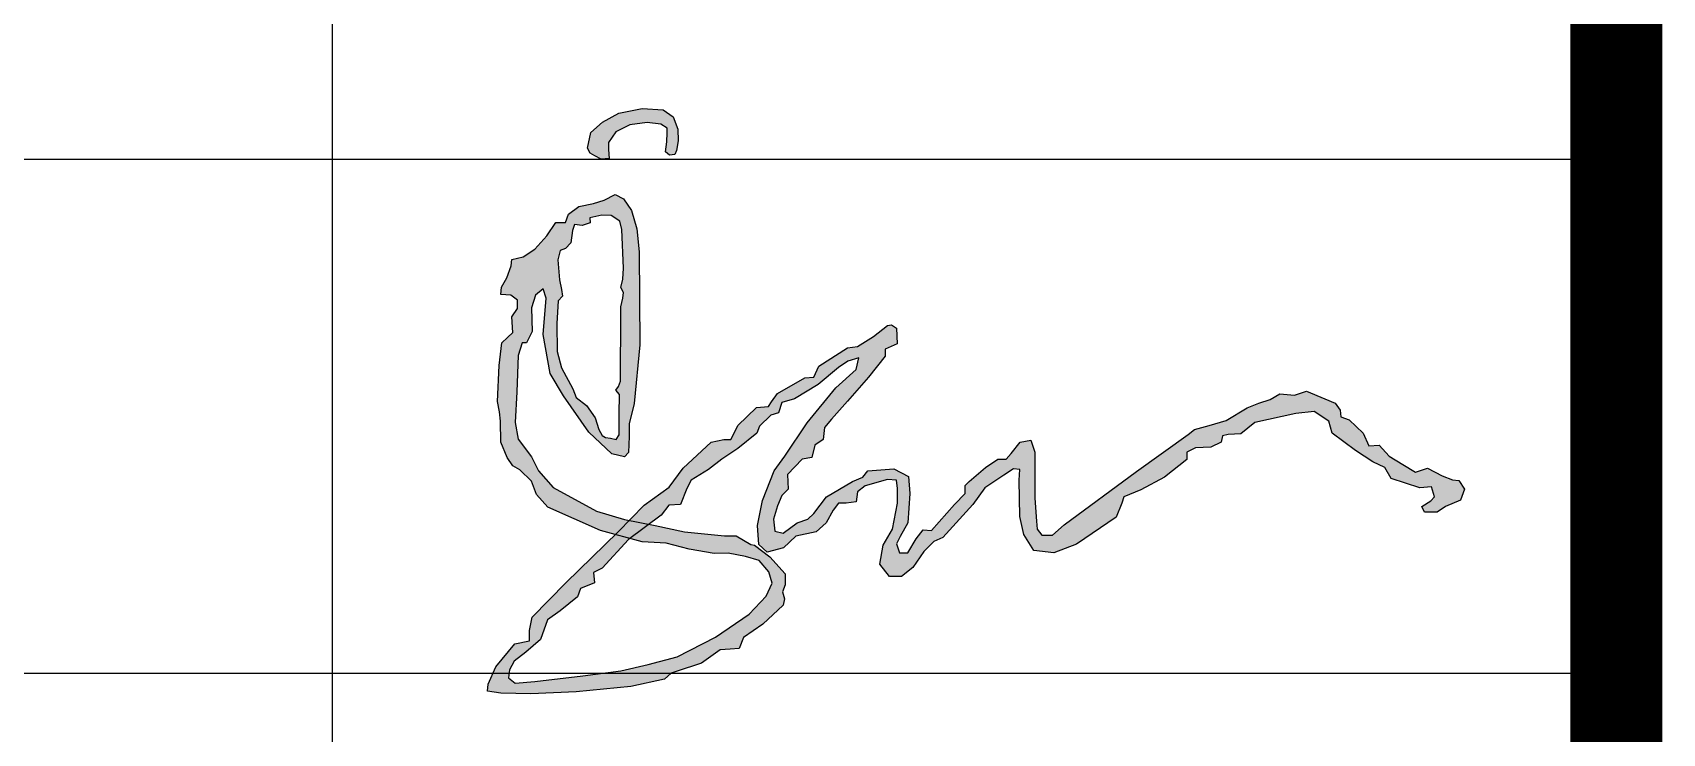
# Model space of a CAD drawing. Extents: x -6243262 to 3079315, y -2914302 to 172723.
# Drawn here: x -5612532 to -5610764, y -684649 to -683889 of the extents above; entities that cross this region are included whole.
import ezdxf

# ---------------------------------------------------------------- set-up
doc = ezdxf.new("R2010")
doc.units = 0
doc.header["$LTSCALE"] = 1000
doc.layers.add('PUB_TITLE', color=4, linetype='Continuous')

# ---------------------------------------------------------------- blocks, each defined once
blk = doc.blocks.new('马欣凡')
h = blk.add_hatch(color=256)
h.paths.add_polyline_path([(1.61513, 0.00322), (1.61673, 0.00401), (1.6187, 0.00427), (1.62027, 0.0041), (1.62098, 0.00365), (1.62098, 0.00309), (1.62095, 0.00208), (1.62079, 0.00093), (1.62125, 0.00057), (1.62184, 0.00064), (1.62203, 0.0011), (1.62225, 0.00221), (1.62218, 0.00354), (1.62165, 0.00494), (1.62052, 0.00574), (1.61813, 0.00587), (1.61547, 0.00534), (1.6136, 0.00434), (1.61227, 0.00314), (1.61188, 0.00135), (1.61219, 0.0008), (1.61274, 0.00048), (1.61346, 0.00012), (1.61438, 0.00018), (1.61428, 0.00119), (1.61431, 0.00201)])
h.paths.add_polyline_path([(1.61778, -0.01045), (1.61754, -0.00782), (1.6169, -0.00575), (1.61602, -0.0044), (1.61507, -0.00392), (1.61379, -0.00456), (1.6126, -0.00496), (1.61093, -0.00527), (1.60973, -0.00615), (1.60941, -0.00711), (1.6083, -0.00711), (1.60726, -0.00862), (1.60591, -0.01013), (1.60455, -0.01101), (1.60328, -0.01133), (1.6032, -0.01204), (1.60272, -0.0134), (1.6021, -0.01448), (1.60203, -0.0153), (1.60316, -0.01538), (1.60391, -0.01597), (1.60391, -0.01691), (1.60328, -0.01785), (1.6034, -0.01965), (1.60277, -0.0202), (1.60214, -0.02083), (1.60183, -0.02341), (1.60163, -0.02751), (1.60187, -0.02868), (1.60199, -0.02974), (1.60203, -0.03213), (1.60273, -0.03389), (1.6034, -0.03483), (1.60418, -0.03527), (1.60551, -0.03656), (1.6061, -0.03809), (1.60736, -0.03954), (1.61337, -0.04217), (1.61508, -0.04264), (1.6154, -0.04233), (1.61664, -0.04106), (1.6161, -0.04095), (1.61292, -0.04), (1.60798, -0.03729), (1.6063, -0.03538), (1.60551, -0.03379), (1.60399, -0.03179), (1.60367, -0.02988), (1.60383, -0.02638), (1.60399, -0.02224), (1.60447, -0.0208), (1.60495, -0.0208), (1.60559, -0.01953), (1.60551, -0.01682), (1.60599, -0.01539), (1.60686, -0.01467), (1.60718, -0.01571), (1.60686, -0.01985), (1.60766, -0.02431), (1.60917, -0.02686), (1.61204, -0.031), (1.61467, -0.03347), (1.6161, -0.03379), (1.61658, -0.03331), (1.61666, -0.03148), (1.61666, -0.03004), (1.61722, -0.02773), (1.61786, -0.02104)])
h.paths.add_polyline_path([(1.60853, -0.01137), (1.60877, -0.01029), (1.60941, -0.01008), (1.61001, -0.00944), (1.61018, -0.00803), (1.61042, -0.00735), (1.6113, -0.00743), (1.61219, -0.00715), (1.61215, -0.00658), (1.61352, -0.00626), (1.6146, -0.0063), (1.61557, -0.00695), (1.61581, -0.00791), (1.61601, -0.0123), (1.61593, -0.01355), (1.61569, -0.01451), (1.61601, -0.01507), (1.61593, -0.01572), (1.61569, -0.01672), (1.61569, -0.01894), (1.61565, -0.02361), (1.61565, -0.02517), (1.61545, -0.02578), (1.61513, -0.02622), (1.61553, -0.0267), (1.61549, -0.02892), (1.61549, -0.03129), (1.61517, -0.03181), (1.61452, -0.03169), (1.61396, -0.03161), (1.61356, -0.03137), (1.6132, -0.03069), (1.61279, -0.02936), (1.61179, -0.02795), (1.61062, -0.02703), (1.61022, -0.02606), (1.60893, -0.02365), (1.60844, -0.02179), (1.6084, -0.01862), (1.60857, -0.01604), (1.60905, -0.01548), (1.60893, -0.01475), (1.60869, -0.01363)], flags=16)
h.paths.add_polyline_path([(1.62115, -0.03932), (1.62251, -0.03924), (1.62322, -0.0374), (1.6237, -0.03645), (1.62569, -0.03525), (1.62721, -0.03406), (1.62904, -0.03286), (1.63119, -0.03111), (1.63151, -0.03032), (1.63278, -0.02904), (1.63366, -0.0288), (1.63406, -0.02761), (1.63549, -0.02721), (1.6382, -0.02554), (1.64051, -0.02363), (1.64155, -0.02291), (1.64282, -0.02251), (1.64251, -0.02386), (1.64019, -0.02594), (1.63693, -0.02992), (1.63438, -0.03374), (1.63318, -0.03541), (1.63183, -0.03876), (1.63127, -0.04163), (1.63143, -0.04378), (1.63239, -0.04465), (1.63422, -0.04417), (1.63565, -0.04282), (1.63796, -0.04234), (1.63908, -0.04131), (1.63988, -0.03987), (1.64051, -0.03908), (1.64139, -0.03908), (1.64251, -0.03892), (1.64266, -0.0378), (1.64354, -0.03709), (1.64609, -0.03637), (1.64713, -0.03645), (1.64721, -0.0374), (1.64721, -0.03908), (1.64665, -0.04202), (1.64561, -0.04386), (1.64521, -0.04601), (1.64633, -0.04744), (1.64768, -0.04744), (1.64896, -0.0464), (1.65023, -0.04457), (1.65135, -0.04346), (1.65239, -0.04298), (1.65582, -0.03922), (1.65718, -0.03731), (1.65933, -0.03588), (1.66044, -0.03516), (1.66116, -0.03524), (1.66108, -0.03644), (1.66116, -0.04058), (1.66164, -0.04265), (1.66275, -0.04448), (1.66506, -0.04472), (1.66761, -0.04376), (1.67216, -0.04066), (1.67279, -0.03907), (1.67303, -0.03835), (1.67494, -0.03755), (1.67766, -0.03611), (1.68021, -0.03412), (1.68021, -0.03325), (1.68117, -0.03277), (1.68292, -0.03269), (1.68412, -0.03213), (1.68427, -0.03141), (1.68491, -0.03125), (1.68635, -0.03117), (1.68794, -0.0299), (1.69264, -0.02887), (1.69471, -0.02863), (1.69639, -0.02974), (1.69678, -0.0311), (1.69941, -0.03309), (1.70141, -0.03436), (1.70276, -0.035), (1.70348, -0.03627), (1.70674, -0.03731), (1.7081, -0.03723), (1.70842, -0.03834), (1.70802, -0.03882), (1.70698, -0.03946), (1.7073, -0.04009), (1.70874, -0.04009), (1.70969, -0.03946), (1.71137, -0.03874), (1.71184, -0.03747), (1.71121, -0.03651), (1.71049, -0.03643), (1.70929, -0.03595), (1.70762, -0.03508), (1.70627, -0.03556), (1.70483, -0.03468), (1.70324, -0.03372), (1.70212, -0.03245), (1.70093, -0.03253), (1.70029, -0.0311), (1.6987, -0.02958), (1.69774, -0.02926), (1.69766, -0.02847), (1.6971, -0.02767), (1.69591, -0.02719), (1.69384, -0.02632), (1.69248, -0.02679), (1.69081, -0.02664), (1.68969, -0.02727), (1.68842, -0.02767), (1.68706, -0.02823), (1.68467, -0.02966), (1.68276, -0.03022), (1.68109, -0.0307), (1.68037, -0.03125), (1.67447, -0.03548), (1.66624, -0.04154), (1.66489, -0.04273), (1.66369, -0.04273), (1.66313, -0.04202), (1.66305, -0.04114), (1.66289, -0.03851), (1.66289, -0.03326), (1.66242, -0.0319), (1.66122, -0.03214), (1.66018, -0.03342), (1.65963, -0.03405), (1.65867, -0.03405), (1.65724, -0.03501), (1.6554, -0.0366), (1.65493, -0.03708), (1.65493, -0.03796), (1.65373, -0.03923), (1.6511, -0.04218), (1.65015, -0.0421), (1.64935, -0.04313), (1.64839, -0.04473), (1.64744, -0.04473), (1.64712, -0.04369), (1.64752, -0.04289), (1.64839, -0.0413), (1.64863, -0.03796), (1.64847, -0.03604), (1.6468, -0.03517), (1.64384, -0.03541), (1.64328, -0.03612), (1.64209, -0.0366), (1.63914, -0.03835), (1.63771, -0.04026), (1.63699, -0.0409), (1.63579, -0.0413), (1.6342, -0.04249), (1.63324, -0.04226), (1.63308, -0.0409), (1.63356, -0.03939), (1.63404, -0.03819), (1.63476, -0.03748), (1.63468, -0.0358), (1.63635, -0.03405), (1.63747, -0.03389), (1.63779, -0.03246), (1.63874, -0.03182), (1.6389, -0.03047), (1.6397, -0.02951), (1.64153, -0.02744), (1.64392, -0.02473), (1.64583, -0.02234), (1.64583, -0.02155), (1.64719, -0.02091), (1.64711, -0.01916), (1.64655, -0.01876), (1.64607, -0.01884), (1.64448, -0.02011), (1.64265, -0.02123), (1.64153, -0.02139), (1.63826, -0.02346), (1.63771, -0.02473), (1.63667, -0.02481), (1.63356, -0.02657), (1.63285, -0.02752), (1.63253, -0.02808), (1.63117, -0.02816), (1.62902, -0.03023), (1.62862, -0.03111), (1.62822, -0.03182), (1.62743, -0.03182), (1.62599, -0.03214), (1.62281, -0.03509), (1.62121, -0.03724), (1.61834, -0.03931), (1.61664, -0.04106), (1.61889, -0.04148), (1.62028, -0.04043)])
h.paths.add_polyline_path([(1.61889, -0.04148), (1.61664, -0.04106), (1.6154, -0.04233), (1.61508, -0.04264), (1.61675, -0.0431)])
h.paths.add_polyline_path([(1.62297, -0.04233), (1.61962, -0.04162), (1.61889, -0.04148), (1.61675, -0.0431), (1.61811, -0.04347), (1.62085, -0.04362), (1.62348, -0.04433), (1.62634, -0.0448), (1.62794, -0.04476), (1.6299, -0.04515), (1.63147, -0.04562), (1.63257, -0.04691), (1.63296, -0.04817), (1.63225, -0.04965), (1.63033, -0.05173), (1.62648, -0.05432), (1.62213, -0.05656), (1.6188, -0.05746), (1.61571, -0.05816), (1.61136, -0.05875), (1.60591, -0.05938), (1.60364, -0.05957), (1.60289, -0.05898), (1.60301, -0.05804), (1.60356, -0.05706), (1.60488, -0.05604), (1.60655, -0.05461), (1.60735, -0.05238), (1.60878, -0.05134), (1.61077, -0.04975), (1.61109, -0.04879), (1.61268, -0.04816), (1.6126, -0.04696), (1.61356, -0.04648), (1.61659, -0.04322), (1.61675, -0.0431), (1.61508, -0.04264), (1.60942, -0.04815), (1.6056, -0.05205), (1.60528, -0.05356), (1.60528, -0.05476), (1.6036, -0.05508), (1.60145, -0.05771), (1.60058, -0.0597), (1.6005, -0.06049), (1.60201, -0.06073), (1.60544, -0.06081), (1.61062, -0.06057), (1.61683, -0.05994), (1.62066, -0.05914), (1.62145, -0.05842), (1.62201, -0.05826), (1.62488, -0.05731), (1.62703, -0.05579), (1.62814, -0.05571), (1.62918, -0.05564), (1.62966, -0.05436), (1.63189, -0.05285), (1.6342, -0.0507), (1.63436, -0.04998), (1.63412, -0.04918), (1.63444, -0.04839), (1.63444, -0.04711), (1.63269, -0.0452), (1.63093, -0.04385), (1.63053, -0.04377), (1.62886, -0.04281), (1.62751, -0.04281)])
for points in [[(1.61188, 0.00135), (1.61227, 0.00314), (1.6136, 0.00434), (1.61547, 0.00534), (1.61813, 0.00587), (1.62052, 0.00574), (1.62165, 0.00494), (1.62218, 0.00354), (1.62225, 0.00221), (1.62203, 0.0011), (1.62184, 0.00064), (1.62125, 0.00057), (1.62079, 0.00093), (1.62095, 0.00208), (1.62098, 0.00309), (1.62098, 0.00365), (1.62027, 0.0041), (1.6187, 0.00427), (1.61673, 0.00401), (1.61513, 0.00322), (1.61431, 0.00201), (1.61428, 0.00119), (1.61438, 0.00018), (1.61346, 0.00012), (1.61274, 0.00048), (1.61219, 0.0008)], [(1.60272, -0.0134), (1.6032, -0.01204), (1.60328, -0.01133), (1.60455, -0.01101), (1.60591, -0.01013), (1.60726, -0.00862), (1.6083, -0.00711), (1.60941, -0.00711), (1.60973, -0.00615), (1.61093, -0.00527), (1.6126, -0.00496), (1.61379, -0.00456), (1.61507, -0.00392), (1.61602, -0.0044), (1.6169, -0.00575), (1.61754, -0.00782), (1.61778, -0.01045), (1.61786, -0.02104), (1.61722, -0.02773), (1.61666, -0.03004), (1.61666, -0.03148), (1.61658, -0.03331), (1.6161, -0.03379), (1.61467, -0.03347), (1.61204, -0.031), (1.60917, -0.02686), (1.60766, -0.02431), (1.60686, -0.01985), (1.60718, -0.01571), (1.60686, -0.01467), (1.60599, -0.01539), (1.60551, -0.01682), (1.60559, -0.01953), (1.60495, -0.0208), (1.60447, -0.0208), (1.60399, -0.02224), (1.60383, -0.02638), (1.60367, -0.02988), (1.60399, -0.03179), (1.60551, -0.03379), (1.6063, -0.03538), (1.60798, -0.03729), (1.61292, -0.04), (1.6161, -0.04095), (1.61962, -0.04162), (1.62297, -0.04233), (1.62751, -0.04281), (1.62886, -0.04281), (1.63053, -0.04377), (1.63093, -0.04385), (1.63269, -0.0452), (1.63444, -0.04711), (1.63444, -0.04839), (1.63412, -0.04918), (1.63436, -0.04998), (1.6342, -0.0507), (1.63189, -0.05285), (1.62966, -0.05436), (1.62918, -0.05564), (1.62814, -0.05571), (1.62703, -0.05579), (1.62488, -0.05731), (1.62201, -0.05826), (1.62145, -0.05842), (1.62066, -0.05914), (1.61683, -0.05994), (1.61062, -0.06057), (1.60544, -0.06081), (1.60201, -0.06073), (1.6005, -0.06049), (1.60058, -0.0597), (1.60145, -0.05771), (1.6036, -0.05508), (1.60528, -0.05476), (1.60528, -0.05356), (1.6056, -0.05205), (1.60942, -0.04815), (1.6154, -0.04233), (1.61834, -0.03931), (1.62121, -0.03724), (1.62281, -0.03509), (1.62599, -0.03214), (1.62743, -0.03182), (1.62822, -0.03182), (1.62862, -0.03111), (1.62902, -0.03023), (1.63117, -0.02816), (1.63253, -0.02808), (1.63285, -0.02752), (1.63356, -0.02657), (1.63667, -0.02481), (1.63771, -0.02473), (1.63826, -0.02346), (1.64153, -0.02139), (1.64265, -0.02123), (1.64448, -0.02011), (1.64607, -0.01884), (1.64655, -0.01876), (1.64711, -0.01916), (1.64719, -0.02091), (1.64583, -0.02155), (1.64583, -0.02234), (1.64392, -0.02473), (1.64153, -0.02744), (1.6397, -0.02951), (1.6389, -0.03047), (1.63874, -0.03182), (1.63779, -0.03246), (1.63747, -0.03389), (1.63635, -0.03405), (1.63468, -0.0358), (1.63476, -0.03748), (1.63404, -0.03819), (1.63356, -0.03939), (1.63308, -0.0409), (1.63324, -0.04226), (1.6342, -0.04249), (1.63579, -0.0413), (1.63699, -0.0409), (1.63771, -0.04026), (1.63914, -0.03835), (1.64209, -0.0366), (1.64328, -0.03612), (1.64384, -0.03541), (1.6468, -0.03517), (1.64847, -0.03604), (1.64863, -0.03796), (1.64839, -0.0413), (1.64752, -0.04289), (1.64712, -0.04369), (1.64744, -0.04473), (1.64839, -0.04473), (1.64935, -0.04313), (1.65015, -0.0421), (1.6511, -0.04218), (1.65373, -0.03923), (1.65493, -0.03796), (1.65493, -0.03708), (1.6554, -0.0366), (1.65724, -0.03501), (1.65867, -0.03405), (1.65963, -0.03405), (1.66018, -0.03342), (1.66122, -0.03214), (1.66242, -0.0319), (1.66289, -0.03326), (1.66289, -0.03851), (1.66305, -0.04114), (1.66313, -0.04202), (1.66369, -0.04273), (1.66489, -0.04273), (1.66624, -0.04154), (1.67447, -0.03548), (1.68037, -0.03125), (1.68109, -0.0307), (1.68276, -0.03022), (1.68467, -0.02966), (1.68706, -0.02823), (1.68842, -0.02767), (1.68969, -0.02727), (1.69081, -0.02664), (1.69248, -0.02679), (1.69384, -0.02632), (1.69591, -0.02719), (1.6971, -0.02767), (1.69766, -0.02847), (1.69774, -0.02926), (1.6987, -0.02958), (1.70029, -0.0311), (1.70093, -0.03253), (1.70212, -0.03245), (1.70324, -0.03372), (1.70483, -0.03468), (1.70627, -0.03556), (1.70762, -0.03508), (1.70929, -0.03595), (1.71049, -0.03643), (1.71121, -0.03651), (1.71184, -0.03747), (1.71137, -0.03874), (1.70969, -0.03946), (1.70874, -0.04009), (1.7073, -0.04009), (1.70698, -0.03946), (1.70802, -0.03882), (1.70842, -0.03834), (1.7081, -0.03723), (1.70674, -0.03731), (1.70348, -0.03627), (1.70276, -0.035), (1.70141, -0.03436), (1.69941, -0.03309), (1.69678, -0.0311), (1.69639, -0.02974), (1.69471, -0.02863), (1.69264, -0.02887), (1.68794, -0.0299), (1.68635, -0.03117), (1.68491, -0.03125), (1.68427, -0.03141), (1.68412, -0.03213), (1.68292, -0.03269), (1.68117, -0.03277), (1.68021, -0.03325), (1.68021, -0.03412), (1.67766, -0.03611), (1.67494, -0.03755), (1.67303, -0.03835), (1.67279, -0.03907), (1.67216, -0.04066), (1.66761, -0.04376), (1.66506, -0.04472), (1.66275, -0.04448), (1.66164, -0.04265), (1.66116, -0.04058), (1.66108, -0.03644), (1.66116, -0.03524), (1.66044, -0.03516), (1.65933, -0.03588), (1.65718, -0.03731), (1.65582, -0.03922), (1.65239, -0.04298), (1.65135, -0.04346), (1.65023, -0.04457), (1.64896, -0.0464), (1.64768, -0.04744), (1.64633, -0.04744), (1.64521, -0.04601), (1.64561, -0.04386), (1.64665, -0.04202), (1.64721, -0.03908), (1.64721, -0.0374), (1.64713, -0.03645), (1.64609, -0.03637), (1.64354, -0.03709), (1.64266, -0.0378), (1.64251, -0.03892), (1.64139, -0.03908), (1.64051, -0.03908), (1.63988, -0.03987), (1.63908, -0.04131), (1.63796, -0.04234), (1.63565, -0.04282), (1.63422, -0.04417), (1.63239, -0.04465), (1.63143, -0.04378), (1.63127, -0.04163), (1.63183, -0.03876), (1.63318, -0.03541), (1.63438, -0.03374), (1.63693, -0.02992), (1.64019, -0.02594), (1.64251, -0.02386), (1.64282, -0.02251), (1.64155, -0.02291), (1.64051, -0.02363), (1.6382, -0.02554), (1.63549, -0.02721), (1.63406, -0.02761), (1.63366, -0.0288), (1.63278, -0.02904), (1.63151, -0.03032), (1.63119, -0.03111), (1.62904, -0.03286), (1.62721, -0.03406), (1.62569, -0.03525), (1.6237, -0.03645), (1.62322, -0.0374), (1.62251, -0.03924), (1.62115, -0.03932), (1.62028, -0.04043), (1.61659, -0.04322), (1.61356, -0.04648), (1.6126, -0.04696), (1.61268, -0.04816), (1.61109, -0.04879), (1.61077, -0.04975), (1.60878, -0.05134), (1.60735, -0.05238), (1.60655, -0.05461), (1.60488, -0.05604), (1.60356, -0.05706), (1.60301, -0.05804), (1.60289, -0.05898), (1.60364, -0.05957), (1.60591, -0.05938), (1.61136, -0.05875), (1.61571, -0.05816), (1.6188, -0.05746), (1.62213, -0.05656), (1.62648, -0.05432), (1.63033, -0.05173), (1.63225, -0.04965), (1.63296, -0.04817), (1.63257, -0.04691), (1.63147, -0.04562), (1.6299, -0.04515), (1.62794, -0.04476), (1.62634, -0.0448), (1.62348, -0.04433), (1.62085, -0.04362), (1.61811, -0.04347), (1.61337, -0.04217), (1.60736, -0.03954), (1.6061, -0.03809), (1.60551, -0.03656), (1.60418, -0.03527), (1.6034, -0.03483), (1.60273, -0.03389), (1.60203, -0.03213), (1.60199, -0.02974), (1.60187, -0.02868), (1.60163, -0.02751), (1.60183, -0.02341), (1.60214, -0.02083), (1.60277, -0.0202), (1.6034, -0.01965), (1.60328, -0.01785), (1.60391, -0.01691), (1.60391, -0.01597), (1.60316, -0.01538), (1.60203, -0.0153), (1.6021, -0.01448)], [(1.61062, -0.02703), (1.61179, -0.02795), (1.61279, -0.02936), (1.6132, -0.03069), (1.61356, -0.03137), (1.61396, -0.03161), (1.61452, -0.03169), (1.61517, -0.03181), (1.61549, -0.03129), (1.61549, -0.02892), (1.61553, -0.0267), (1.61513, -0.02622), (1.61545, -0.02578), (1.61565, -0.02517), (1.61565, -0.02361), (1.61569, -0.01894), (1.61569, -0.01672), (1.61593, -0.01572), (1.61601, -0.01507), (1.61569, -0.01451), (1.61593, -0.01355), (1.61601, -0.0123), (1.61581, -0.00791), (1.61557, -0.00695), (1.6146, -0.0063), (1.61352, -0.00626), (1.61215, -0.00658), (1.61219, -0.00715), (1.6113, -0.00743), (1.61042, -0.00735), (1.61018, -0.00803), (1.61001, -0.00944), (1.60941, -0.01008), (1.60877, -0.01029), (1.60853, -0.01137), (1.60869, -0.01363), (1.60893, -0.01475), (1.60905, -0.01548), (1.60857, -0.01604), (1.6084, -0.01862), (1.60844, -0.02179), (1.60893, -0.02365), (1.61022, -0.02606)]]:
    blk.add_lwpolyline(points, close=True)
blk = doc.blocks.new('TQ')
at = {"layer": 'PUB_TITLE'}
for p, q in [((1746756.1, -791512), (1750935.6, -791512)), ((1746756.1, -792069.3), (1750935.6, -792069.3))]:
    blk.add_line(p, q, dxfattribs=at)
blk.add_lwpolyline([(1746756.1, -798756.5), (1750935.6, -798756.5), (1750935.6, -758772.5), (1746756.1, -758772.5)], close=True, dxfattribs=at)
for points in [[(1746756.1, -790397.5), (1746756.1, -798756.5), (1750935.6, -798756.5), (1750935.6, -790397.5)], [(1749542.4, -794298.3), (1749542.4, -790397.5)]]:
    blk.add_lwpolyline(points, dxfattribs=at)
at = {"xscale": 9521.449708211185, "yscale": 9521.449708211185, "zscale": 9521.449708211185}
blk.add_blockref('马欣凡', (1734471.6, -791513), dxfattribs=at)

msp = doc.modelspace()

# ---------------------------------------------------------------- linework, layer by layer
at = {"layer": 'PUB_TITLE', "const_width": 100}
msp.add_lwpolyline([(-5667713.8, -691286.4), (-5610813.8, -691286.4), (-5610813.8, -651286.4), (-5667713.8, -651286.4)], close=True, dxfattribs=at)

# ---------------------------------------------------------------- block references
msp.add_blockref('TQ', (-7361749.4, 107486.1))

doc.saveas('drawing.dxf')
